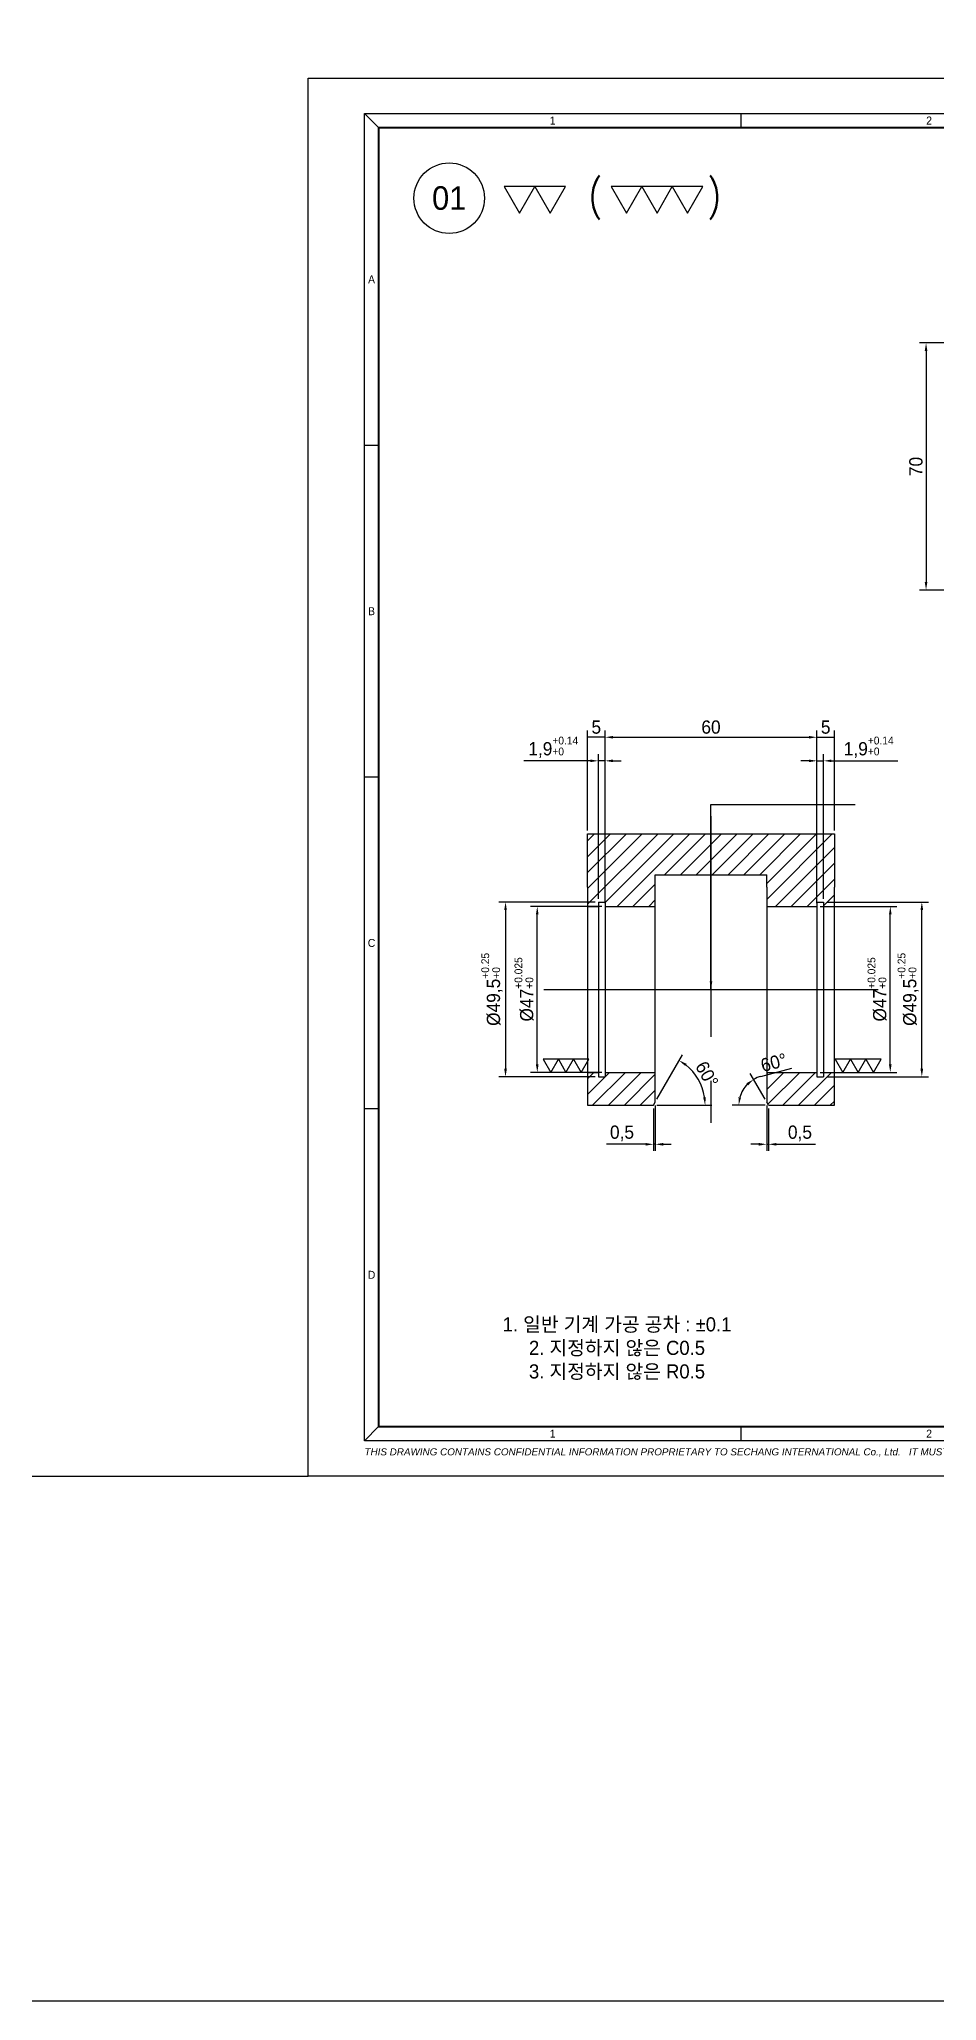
# Model space of a CAD drawing. Header units: inches. Extents: x 0 to 23821, y 0 to 11279.
# Drawn here: x 17664 to 17918, y 1770 to 2326 of the extents above; entities that cross this region are included whole.
import ezdxf
from ezdxf.enums import TextEntityAlignment as Align

# ---------------------------------------------------------------- set-up
doc = ezdxf.new("R2010")
doc.units = ezdxf.units.IN
doc.header["$LTSCALE"] = 10
doc.header["$MEASUREMENT"] = 0
for name, pattern in [('CENTER', [2, 1.25, -0.25, 0.25, -0.25]), ('HIDDEN', [0.375, 0.25, -0.125]), ('PHANTOM', [2.5, 1.25, -0.25, 0.25, -0.25, 0.25, -0.25])]:
    doc.linetypes.add(name, pattern=pattern)
doc.layers.get('Defpoints').update_dxf_attribs({"color": 8})
for name, color, linetype in [('11', 1, 'CENTER'), ('22', 2, 'HIDDEN'), ('66', 6, 'PHANTOM'), ('CENTER LINE', 1, 'CENTER'), ('T', 3, 'Continuous')]:
    doc.layers.add(name, color=color, linetype=linetype)
doc.styles.add('ROMANS', font='romans.shx', dxfattribs={"width": 0.9, "bigfont": 'whgtxt.shx'})
doc.styles.add('SCI', font='')
doc.styles.get('SCI').set_extended_font_data('Gulim')
doc.dimstyles.new('SCH', dxfattribs={"dimtxt": 2.5, "dimasz": 2, "dimexe": 1.25, "dimexo": 0.625, "dimtad": 1, "dimdec": 8, "dimtxsty": 'SCI', "dimcen": 2.5, "dimclrd": 4, "dimclre": 4, "dimclrt": 7, "dimadec": 8, "dimazin": 2, "dimtfac": 1, "dimtdec": 8, "dimtmove": 0, "dimatfit": 3, "dimfxl": 1, "dimarcsym": 0})

# ---------------------------------------------------------------- blocks, each defined once
blk = doc.blocks.new('*U638')
at = {"color": 2}
for points in [[(0, 0), (1.5, 2.6), (-1.5, 2.6)], [(3, 0), (4.5, 2.6), (1.5, 2.6)], [(10.49, 0), (11.99, 2.6), (8.99, 2.6)], [(13.49, 0), (14.99, 2.6), (11.99, 2.6)], [(16.49, 0), (17.99, 2.6), (14.99, 2.6)]]:
    blk.add_lwpolyline(points, close=True, dxfattribs=at)
at = {"color": 2, "style": 'ROMANS', "width": 0.8}
for s, p in [('(', (7.45, 1.73)), (')', (19.11, 1.73))]:
    blk.add_text(s, height=2.84, dxfattribs=at).set_placement(p, align=Align.MIDDLE_CENTER)
blk = doc.blocks.new('SECHANG TITLE')
h = blk.add_hatch(color=162)
h.dxf.hatch_style = 1
h.paths.add_polyline_path([(6.08, -25.11), (4.21, -25.11), (4.21, -27.9), (7.94, -27.9)])
h.paths.add_polyline_path([(12.06, -25.11), (10.19, -25.11), (8.33, -27.9), (12.06, -27.9)])
h.paths.add_polyline_path([(12.06, -28.1), (4.21, -28.1), (4.21, -30.89), (12.06, -30.89)])
at = {"color": 3}
for p, q in [((125, 0), (125, -33.6)), ((0, -5.6), (125, -5.6)), ((0, -33.6), (0, -5.6)), ((5.5, -11.2), (5.5, -5.6)), ((44.5, -22.4), (44.5, -5.6)), ((75.5, -11.2), (75.5, -5.6)), ((81, -11.2), (81, -5.6)), ((97.5, -11.2), (97.5, -5.6)), ((0, -11.2), (125, -11.2)), ((23.5, -11.2), (23.5, -22.4)), ((34, -22.4), (34, -11.2)), ((55, -33.6), (55, -11.2)), ((68, -33.6), (68, -11.2)), ((23.5, -14.2), (55, -14.2)), ((23.5, -16.8), (0, -16.8)), ((23.5, -18.3), (55, -18.3)), ((55, -16.8), (125, -16.8)), ((113.5, -33.6), (113.5, -16.8)), ((118.5, -22.4), (125, -16.8)), ((118.5, -33.6), (118.5, -16.8)), ((0, -22.4), (125, -22.4)), ((118.5, -28), (125, -22.4)), ((55, -28), (125, -28)), ((0, -33.6), (125, -33.6))]:
    blk.add_line(p, q, dxfattribs=at)
for p, q in [((4, -28), (4, -24.9)), ((4, -24.9), (6.19, -24.9)), ((6.19, -24.9), (8.13, -27.81)), ((10.08, -24.9), (8.13, -27.81)), ((10.08, -24.9), (12.27, -24.9)), ((12.27, -24.9), (12.27, -28)), ((4, -28), (4, -31.1)), ((4.21, -27.9), (4.21, -25.11)), ((4.21, -25.11), (6.08, -25.11)), ((7.94, -27.9), (4.21, -27.9)), ((12.06, -28.1), (4.21, -28.1)), ((4.21, -28.1), (4.21, -30.89)), ((6.08, -25.11), (7.94, -27.9)), ((10.19, -25.11), (8.33, -27.9)), ((12.06, -27.9), (8.33, -27.9)), ((10.19, -25.11), (12.06, -25.11)), ((12.06, -25.11), (12.06, -27.9)), ((12.06, -30.89), (12.06, -28.1)), ((12.27, -31.1), (12.27, -28)), ((4, -31.1), (12.27, -31.1)), ((4.21, -30.89), (12.06, -30.89))]:
    blk.add_line(p, q)
at = {"attachment_point": 5, "style": 'SCI'}
for s, insert, char_height, width in [('ITEM', (2.75, -8.4), 1.5, 5.5), ('DESCRIPTION', (25, -8.4), 1.5, 39), ('SPECIFICATION', (60, -8.4), 1.5, 31), ("Q'TY", (78.25, -8.4), 1.5, 5.5), ('MATERIAL', (89.25, -8.4), 1.5, 16.5), ('FINISH / REMARK', (111.25, -8.4), 1.5, 27.5), (' CUSTOMER', (11.75, -12.6), 1, 23.5), ('DESIGN', (28.75, -12.7), 1, 10.5), ('CHECK', (39.25, -12.7), 1, 10.5), ('APPROVE', (49.75, -12.7), 1, 10.5), ('TITLE', (61.5, -14), 1.5, 13), (' PROJECT No.', (11.75, -18.2), 1, 23.5), ('SUB SCRIPE', (61.5, -19.6), 1.5, 13), (' PAGE', (116, -19.6), 1, 5), ('{\\fGulim|b1|i0|c129|p50;\\T1.45;세창 인터내쇼날(주)}', (33.63, -26.75), 2.5, 38.7333), ('DWG No.', (61.5, -25.2), 1.5, 13), ('SCALE', (116, -25.2), 1, 5), ('{\\fGulim|b1|i0|c129|p50;\\T1.05;SECHANG INTERNATIONAL CO., LTD.}', (33.63, -29.85), 1.5, 38.7333), ('REF No.', (61.5, -30.8), 1.5, 13), ('REV', (116, -30.8), 1, 5)]:
    blk.add_mtext(s, dxfattribs=dict(at, insert=insert, char_height=char_height, width=width))
blk = doc.blocks.new('SECHANG REV')
at = {"color": 7}
blk.add_line((-52.5, 0), (-52.5, 5.5), dxfattribs=at)
at = {"color": 3}
for p, q in [((-43, 5.5), (-43, 0)), ((-28.5, 5.5), (-28.5, 0)), ((28.5, 5.5), (28.5, 0)), ((40.5, 5.5), (40.5, 0)), ((52.5, 5.5), (52.5, 0))]:
    blk.add_line(p, q, dxfattribs=at)
blk.add_line((52.5, 0), (-52.5, 0))
blk = doc.blocks.new('SECHANG A3')
at = {"color": 2}
for p, q in [((-198, 289.5), (-195, 286.5)), ((-118, 289.5), (-118, 286.5)), ((-38, 289.5), (-38, 286.5)), ((42, 289.5), (42, 286.5)), ((122, 289.5), (122, 286.5)), ((202, 289.5), (199, 286.5)), ((-195, 10.5), (-198, 7.5)), ((-118, 10.5), (-118, 7.5)), ((-38, 10.5), (-38, 7.5)), ((42, 10.5), (42, 7.5)), ((122, 10.5), (122, 7.5)), ((199, 10.5), (202, 7.5))]:
    blk.add_line(p, q, dxfattribs=at)
at = {"color": 3}
blk.add_line((94, 286.5), (199, 286.5), dxfattribs=at)
for p, q in [((-198, 219), (-195, 219)), ((199, 219), (202, 219)), ((-195, 148.5), (-198, 148.5)), ((202, 148.5), (199, 148.5)), ((-195, 78), (-198, 78)), ((202, 78), (199, 78)), ((202, 15.5), (205, 15.5))]:
    blk.add_line(p, q)
at = {"color": 1}
blk.add_lwpolyline([(-210, 297), (210, 297), (210, 0), (-210, 0)], close=True, dxfattribs=at)
at = {"color": 2}
blk.add_lwpolyline([(-198, 289.5), (202, 289.5), (202, 7.5), (-198, 7.5)], close=True, dxfattribs=at)
at = {"const_width": 0.4}
blk.add_lwpolyline([(-195, 286.5), (199, 286.5), (199, 10.5), (-195, 10.5)], close=True, dxfattribs=at)
at = {"layer": '11', "ltscale": 5}
blk.add_line((202, 11.5), (205, 11.5), dxfattribs=at)
at = {"layer": '22', "ltscale": 5}
blk.add_line((202, 13.5), (205, 13.5), dxfattribs=at)
at = {"layer": '66', "ltscale": 3}
blk.add_line((202, 9.5), (205, 9.5), dxfattribs=at)
at = {"layer": 'T'}
blk.add_line((202, 7.5), (205, 7.5), dxfattribs=at)
for name, p in [('SECHANG REV', (146.5, 281)), ('SECHANG TITLE', (74, 44.1))]:
    blk.add_blockref(name, p)
at = {"linetype": 'Continuous', "style": 'SCI'}
blk.add_text('PLOT DATE : 2023/5/31/ 3:50 오후', height=1.92, dxfattribs=at).set_placement((201.86, 4.16), align=Align.RIGHT)
at = {"color": 2, "style": 'SCI'}
for s, insert, char_height, width, attachment_point in [('1', (-158, 288), 1.7, 80, 5), ('2', (-78, 288), 1.7, 80, 5), ('3', (2, 288), 1.7, 80, 5), ('4', (82, 288), 1.7, 80, 5), ('5', (162, 288), 1.7, 80, 5), ('A', (-196.5, 254.25), 1.7, 3, 5), ('A', (200.5, 254.25), 1.7, 3, 5), ('B', (-196.5, 183.75), 1.7, 3, 5), ('B', (200.5, 183.75), 1.7, 3, 5), ('C', (-196.5, 113.25), 1.7, 3, 5), ('C', (200.5, 113.25), 1.7, 3, 5), ('D', (-196.5, 42.75), 1.7, 3, 5), ('D', (200.5, 42.75), 1.7, 3, 5), ('1. 일반 기계 가공 공차 : ±0.1\\P2. 지정하지 않은 C0.5\\P3. 지정하지 않은 R0.5', (14.98, 27.07), 3, 83.5818, 4), ('TIMING BELT CONVEYOR', (164.75, 30.1), 1.7, 45.5, 5), ('2025.04.03', (102.75, 23.75), 1.5, 10.5, 5), ('\\pi1.42726;1', (195.75, 23.1), 1.5, 3.25, 4), ('1', (-158, 9), 1.7, 80, 5), ('2', (-78, 9), 1.7, 80, 5), ('3', (2, 9), 1.7, 80, 5), ('4', (82, 9), 1.7, 80, 5), ('5', (162, 9), 1.7, 80, 5)]:
    blk.add_mtext(s, dxfattribs=dict(at, insert=insert, char_height=char_height, width=width, attachment_point=attachment_point))
at = {"char_height": 1.5, "attachment_point": 5, "style": 'SCI'}
for s, insert, width in [('REV.No', (98.75, 283.7), 9.5), ('DATE', (110.75, 283.7), 14.5), ('REVISION RECORD', (146.5, 283.7), 57), ('SIGN', (181, 283.7), 12), ('CHECK', (193, 283.7), 12)]:
    blk.add_mtext(s, dxfattribs=dict(at, insert=insert, width=width))
at = {"color": 3, "insert": (-198, 5), "char_height": 1.5, "width": 400.0238, "attachment_point": 4, "style": 'SCI'}
blk.add_mtext('{\\fArial|b0|i1|c0|p34;THIS DRAWING CONTAINS CONFIDENTIAL INFORMATION PROPRIETARY TO SECHANG INTERNATIONAL Co., Ltd.   IT MUST NOT BE REPRODUCED OR DISCLOSED TO OTHERS OR USED IN  ANY OTHER WAY IN WHOLE OR PART EXCEPT AN AUTHORIZED IN WRITING BY SECHANG INTERNATIONAL Co., Ltd.  }', dxfattribs=at)
blk = doc.blocks.new('23A$C34FA61B7')
h = blk.add_hatch()
h.set_pattern_fill('ANSI31', color=3)
h.set_pattern_definition([(45, (-1688.0784, 13.469), (-2.245064, 2.245064), [])])
h.paths.add_polyline_path([(-35, 11.6), (-35, -3.5), (-35, -9), (-31.9, -9), (-31.9, -7.75), (-30, -7.75), (-30, -9), (-15.8, -9), (-15.8, -3.5), (-15.8, 0), (0, 0), (0, 11.6)])
h.paths.add_polyline_path([(0, 11.6), (0, 0), (15.8, 0), (15.8, -3.5), (15.8, -9), (30, -9), (30, -7.75), (31.9, -7.75), (31.9, -9), (35, -9), (35, -3.5), (35, 11.6)])
h.paths.add_polyline_path([(35, -65.3), (35, -56), (31.9, -56), (31.9, -57.25), (30, -57.25), (30, -56), (15.8, -56), (15.8, -64.43), (16.3, -65.3)])
h.paths.add_polyline_path([(-30, -56), (-30, -57.25), (-31.9, -57.25), (-31.9, -56), (-35, -56), (-35, -65.3), (-16.3, -65.3), (-15.8, -64.43), (-15.8, -56)])
for p, q in [((-35, 11.6), (35, 11.6)), ((-35, -3.5), (-35, 11.6)), ((35, 11.6), (35, -3.5)), ((-15.8, -3.5), (-15.8, 0)), ((-15.8, 0), (15.8, 0)), ((15.8, -3.5), (15.8, 0)), ((-35, -3.5), (-35, -65.3)), ((-15.8, -64.43), (-15.8, -3.5)), ((15.8, -3.5), (15.8, -64.43)), ((35, -65.3), (35, -3.5)), ((-31.9, -7.75), (-31.9, -57.25)), ((-30, -7.75), (-30, -57.25)), ((30, -7.75), (30, -57.25)), ((31.9, -7.75), (31.9, -57.25)), ((-35, -65.3), (-16.3, -65.3)), ((-16.3, -65.3), (-15.8, -64.43)), ((16.3, -65.3), (15.8, -64.43)), ((16.3, -65.3), (35, -65.3))]:
    blk.add_line(p, q)
at = {"color": 7, "linetype": 'Continuous', "ltscale": 28.05}
for p, q in [((-35, -9), (-31.9, -9)), ((-31.9, -7.75), (-30, -7.75)), ((-30, -9), (-15.8, -9)), ((15.8, -9), (30, -9)), ((30, -7.75), (31.9, -7.75)), ((31.9, -9), (35, -9)), ((-35, -56), (-31.9, -56)), ((-31.9, -57.25), (-30, -57.25)), ((-30, -56), (-15.8, -56)), ((15.8, -56), (30, -56)), ((30, -57.25), (31.9, -57.25)), ((31.9, -56), (35, -56))]:
    blk.add_line(p, q, dxfattribs=at)
at = {"layer": 'CENTER LINE', "ltscale": 5}
blk.add_line((0, 16.6), (0, -70.3), dxfattribs=at)
at = {"layer": 'CENTER LINE', "ltscale": 14.2125}
blk.add_line((-47.38, -32.5), (47.38, -32.5), dxfattribs=at)
at = {"layer": 'CENTER LINE', "ltscale": 14.025}
blk.add_line((-46.75, -32.5), (46.75, -32.5), dxfattribs=at)
blk = doc.blocks.new('*D759')
at = {"color": 4, "lineweight": -2, "transparency": 16777216}
for p, q in [((17957.36, 2240.11), (17913.26, 2240.11)), ((17915.14, 2237.86), (17915.14, 2172.36)), ((17957.36, 2170.11), (17913.26, 2170.11))]:
    blk.add_line(p, q, dxfattribs=at)
at = {"color": 4, "transparency": 16777216}
for points in [[(17914.76, 2237.86), (17915.51, 2237.86), (17915.14, 2240.11)], [(17914.76, 2172.36), (17915.51, 2172.36), (17915.14, 2170.11)]]:
    blk.add_solid(points, dxfattribs=at)
at = {"layer": 'Defpoints', "color": 0, "transparency": 16777216}
for p in [(17958.29, 2240.11), (17915.14, 2170.11), (17958.29, 2170.11)]:
    blk.add_point(p, dxfattribs=at)
at = {"color": 7, "transparency": 16777216, "insert": (17912.28, 2205.11), "char_height": 3.75, "attachment_point": 5, "rotation": 90, "style": 'SCI'}
blk.add_mtext('70', dxfattribs=at)
blk = doc.blocks.new('*D1025')
at = {"color": 4, "lineweight": -2, "transparency": 16777216}
for p, q in [((17837.89, 2023.24), (17837.89, 2011.22)), ((17838.39, 2024.1), (17838.39, 2011.22)), ((17835.64, 2013.1), (17824.56, 2013.1)), ((17838.39, 2013.1), (17837.89, 2013.1)), ((17840.64, 2013.1), (17842.89, 2013.1))]:
    blk.add_line(p, q, dxfattribs=at)
at = {"color": 4, "transparency": 16777216}
for points in [[(17835.64, 2013.47), (17835.64, 2012.72), (17837.89, 2013.1)], [(17840.64, 2013.47), (17840.64, 2012.72), (17838.39, 2013.1)]]:
    blk.add_solid(points, dxfattribs=at)
at = {"layer": 'Defpoints', "color": 0, "transparency": 16777216}
for p in [(17837.89, 2024.18), (17838.39, 2025.04), (17837.89, 2013.1)]:
    blk.add_point(p, dxfattribs=at)
at = {"color": 7, "transparency": 16777216, "insert": (17828.97, 2016.19), "char_height": 3.75, "attachment_point": 5, "style": 'SCI'}
blk.add_mtext('0,5', dxfattribs=at)
blk = doc.blocks.new('*D1026')
at = {"color": 4, "lineweight": -2, "transparency": 16777216}
for p, q in [((17838.86, 2025.85), (17846.15, 2038.48)), ((17838.83, 2024.18), (17854.4, 2024.18))]:
    blk.add_line(p, q, dxfattribs=at)
blk.add_arc((17837.89, 2024.18), 14.64, 8.8135, 51.1865, dxfattribs=at)
at = {"color": 4, "transparency": 16777216}
for points in [[(17846.85, 2035.27), (17847.28, 2035.89), (17845.21, 2036.85)], [(17852.73, 2026.45), (17851.98, 2026.39), (17852.53, 2024.18)]]:
    blk.add_solid(points, dxfattribs=at)
at = {"layer": 'Defpoints', "color": 0, "transparency": 16777216}
for p in [(17851.65, 2029.18), (17819.19, 2024.18), (17837.89, 2024.18), (17837.89, 2024.18), (17838.39, 2025.04)]:
    blk.add_point(p, dxfattribs=at)
at = {"color": 7, "transparency": 16777216, "insert": (17853.04, 2032.93), "char_height": 3.75, "attachment_point": 5, "rotation": 300, "style": 'SCI'}
blk.add_mtext('60°', dxfattribs=at)
blk = doc.blocks.new('*D1027')
at = {"color": 4, "lineweight": -2, "transparency": 16777216}
for p, q in [((17869.99, 2024.1), (17869.99, 2011.22)), ((17870.49, 2023.24), (17870.49, 2011.22)), ((17867.74, 2013.1), (17865.49, 2013.1)), ((17869.99, 2013.1), (17870.49, 2013.1)), ((17872.74, 2013.1), (17883.82, 2013.1))]:
    blk.add_line(p, q, dxfattribs=at)
at = {"color": 4, "transparency": 16777216}
for points in [[(17867.74, 2013.47), (17867.74, 2012.72), (17869.99, 2013.1)], [(17872.74, 2013.47), (17872.74, 2012.72), (17870.49, 2013.1)]]:
    blk.add_solid(points, dxfattribs=at)
at = {"layer": 'Defpoints', "color": 0, "transparency": 16777216}
for p in [(17869.99, 2025.04), (17870.49, 2024.18), (17870.49, 2013.1)]:
    blk.add_point(p, dxfattribs=at)
at = {"color": 7, "transparency": 16777216, "insert": (17879.4, 2016.19), "char_height": 3.75, "attachment_point": 5, "style": 'SCI'}
blk.add_mtext('0,5', dxfattribs=at)
blk = doc.blocks.new('*D1028')
at = {"color": 4, "lineweight": -2, "transparency": 16777216}
for p, q in [((17868.35, 2032.34), (17877.06, 2034.62)), ((17869.52, 2025.85), (17865.33, 2033.11)), ((17869.55, 2024.18), (17860.17, 2024.18))]:
    blk.add_line(p, q, dxfattribs=at)
for start, end in [(135.3227, 164.6773), (104.6773, 120)]:
    blk.add_arc((17870.49, 2024.18), 8.44, start, end, dxfattribs=at)
at = {"color": 4, "transparency": 16777216}
for points in [[(17864.26, 2030.41), (17864.72, 2029.81), (17866.27, 2031.48)], [(17862.72, 2026.35), (17861.98, 2026.45), (17862.05, 2024.18)]]:
    blk.add_solid(points, dxfattribs=at)
at = {"layer": 'Defpoints', "color": 0, "transparency": 16777216}
for p in [(17862.56, 2027.06), (17869.99, 2025.04), (17870.49, 2024.18), (17870.49, 2024.18), (17889.19, 2024.18)]:
    blk.add_point(p, dxfattribs=at)
at = {"color": 7, "transparency": 16777216, "insert": (17871.98, 2036.25), "char_height": 3.75, "attachment_point": 5, "rotation": 14.6773, "style": 'SCI'}
blk.add_mtext('60°', dxfattribs=at)
blk = doc.blocks.new('*D1029')
at = {"color": 4, "lineweight": -2, "transparency": 16777216}
for p, q in [((17823.25, 2080.48), (17803.08, 2080.48)), ((17804.96, 2035.73), (17804.96, 2078.23)), ((17823.25, 2033.48), (17803.08, 2033.48))]:
    blk.add_line(p, q, dxfattribs=at)
at = {"color": 4, "transparency": 16777216}
for points in [[(17804.58, 2078.23), (17805.33, 2078.23), (17804.96, 2080.48)], [(17804.58, 2035.73), (17805.33, 2035.73), (17804.96, 2033.48)]]:
    blk.add_solid(points, dxfattribs=at)
at = {"layer": 'Defpoints', "color": 0, "transparency": 16777216}
for p in [(17804.96, 2080.48), (17824.19, 2080.48), (17824.19, 2033.48)]:
    blk.add_point(p, dxfattribs=at)
at = {"color": 7, "transparency": 16777216, "insert": (17801.24, 2056.98), "char_height": 3.75, "attachment_point": 5, "rotation": 90, "style": 'SCI'}
blk.add_mtext('%%c47{\\H0.59x;\\S+0.025^ +0;}', dxfattribs=at)
blk = doc.blocks.new('*D1030')
at = {"color": 4, "lineweight": -2, "transparency": 16777216}
for p, q in [((17821.35, 2081.73), (17794.09, 2081.73)), ((17795.97, 2079.48), (17795.97, 2034.48)), ((17821.35, 2032.23), (17794.09, 2032.23))]:
    blk.add_line(p, q, dxfattribs=at)
at = {"color": 4, "transparency": 16777216}
for points in [[(17795.59, 2079.48), (17796.34, 2079.48), (17795.97, 2081.73)], [(17795.59, 2034.48), (17796.34, 2034.48), (17795.97, 2032.23)]]:
    blk.add_solid(points, dxfattribs=at)
at = {"layer": 'Defpoints', "color": 0, "transparency": 16777216}
for p in [(17822.29, 2081.73), (17795.97, 2032.23), (17822.29, 2032.23)]:
    blk.add_point(p, dxfattribs=at)
at = {"color": 7, "transparency": 16777216, "insert": (17792.11, 2056.98), "char_height": 3.75, "attachment_point": 5, "rotation": 90, "style": 'SCI'}
blk.add_mtext('%%c49,5{\\H0.59x;\\S+0.25^ +0;}', dxfattribs=at)
blk = doc.blocks.new('*D1031')
at = {"color": 4, "lineweight": -2, "transparency": 16777216}
for p, q in [((17885.13, 2080.48), (17906.88, 2080.48)), ((17905, 2035.73), (17905, 2078.23)), ((17885.13, 2033.48), (17906.88, 2033.48))]:
    blk.add_line(p, q, dxfattribs=at)
at = {"color": 4, "transparency": 16777216}
for points in [[(17904.63, 2078.23), (17905.38, 2078.23), (17905, 2080.48)], [(17904.63, 2035.73), (17905.38, 2035.73), (17905, 2033.48)]]:
    blk.add_solid(points, dxfattribs=at)
at = {"layer": 'Defpoints', "color": 0, "transparency": 16777216}
for p in [(17884.19, 2080.48), (17905, 2080.48), (17884.19, 2033.48)]:
    blk.add_point(p, dxfattribs=at)
at = {"color": 7, "transparency": 16777216, "insert": (17901.29, 2056.98), "char_height": 3.75, "attachment_point": 5, "rotation": 90, "style": 'SCI'}
blk.add_mtext('%%c47{\\H0.59x;\\S+0.025^ +0;}', dxfattribs=at)
blk = doc.blocks.new('*D1032')
at = {"color": 4, "lineweight": -2, "transparency": 16777216}
for p, q in [((17887.03, 2081.73), (17915.81, 2081.73)), ((17913.94, 2034.48), (17913.94, 2079.48)), ((17887.03, 2032.23), (17915.81, 2032.23))]:
    blk.add_line(p, q, dxfattribs=at)
at = {"color": 4, "transparency": 16777216}
for points in [[(17913.56, 2079.48), (17914.31, 2079.48), (17913.94, 2081.73)], [(17913.56, 2034.48), (17914.31, 2034.48), (17913.94, 2032.23)]]:
    blk.add_solid(points, dxfattribs=at)
at = {"layer": 'Defpoints', "color": 0, "transparency": 16777216}
for p in [(17886.09, 2081.73), (17913.94, 2081.73), (17886.09, 2032.23)]:
    blk.add_point(p, dxfattribs=at)
at = {"color": 7, "transparency": 16777216, "insert": (17910.08, 2056.98), "char_height": 3.75, "attachment_point": 5, "rotation": 90, "style": 'SCI'}
blk.add_mtext('%%c49,5{\\H0.59x;\\S+0.25^ +0;}', dxfattribs=at)
blk = doc.blocks.new('*D1033')
at = {"color": 4, "lineweight": -2, "transparency": 16777216}
for p, q in [((17819.19, 2102.01), (17819.19, 2130.28)), ((17824.19, 2128.41), (17819.19, 2128.41)), ((17824.19, 2082.66), (17824.19, 2130.28))]:
    blk.add_line(p, q, dxfattribs=at)
at = {"layer": 'Defpoints', "color": 0, "transparency": 16777216}
for p in [(17819.19, 2128.41), (17819.19, 2101.08), (17824.19, 2081.73)]:
    blk.add_point(p, dxfattribs=at)
at = {"color": 7, "transparency": 16777216, "insert": (17821.69, 2131.26), "char_height": 3.75, "attachment_point": 5, "style": 'SCI'}
blk.add_mtext('5', dxfattribs=at)
blk = doc.blocks.new('*D760')
at = {"color": 4, "lineweight": -2, "transparency": 16777216}
for p, q in [((17824.19, 2081.41), (17824.19, 2130.28)), ((17826.44, 2128.41), (17881.94, 2128.41)), ((17884.19, 2081.41), (17884.19, 2130.28))]:
    blk.add_line(p, q, dxfattribs=at)
at = {"color": 4, "transparency": 16777216}
for points in [[(17826.44, 2128.78), (17826.44, 2128.03), (17824.19, 2128.41)], [(17881.94, 2128.78), (17881.94, 2128.03), (17884.19, 2128.41)]]:
    blk.add_solid(points, dxfattribs=at)
at = {"layer": 'Defpoints', "color": 0, "transparency": 16777216}
for p in [(17884.19, 2128.41), (17824.19, 2080.48), (17884.19, 2080.48)]:
    blk.add_point(p, dxfattribs=at)
at = {"color": 7, "transparency": 16777216, "insert": (17854.19, 2131.27), "char_height": 3.75, "attachment_point": 5, "style": 'SCI'}
blk.add_mtext('60', dxfattribs=at)
blk = doc.blocks.new('*D1034')
at = {"color": 4, "lineweight": -2, "transparency": 16777216}
for p, q in [((17884.19, 2081.41), (17884.19, 2130.28)), ((17884.19, 2128.41), (17889.19, 2128.41)), ((17889.19, 2102.01), (17889.19, 2130.28))]:
    blk.add_line(p, q, dxfattribs=at)
at = {"layer": 'Defpoints', "color": 0, "transparency": 16777216}
for p in [(17889.19, 2128.41), (17889.19, 2101.08), (17884.19, 2080.48)]:
    blk.add_point(p, dxfattribs=at)
at = {"color": 7, "transparency": 16777216, "insert": (17886.69, 2131.26), "char_height": 3.75, "attachment_point": 5, "style": 'SCI'}
blk.add_mtext('5', dxfattribs=at)
blk = doc.blocks.new('*D761')
at = {"color": 4, "lineweight": -2, "transparency": 16777216}
for p, q in [((17822.29, 2082.66), (17822.29, 2123.6)), ((17824.19, 2082.66), (17824.19, 2123.6)), ((17820.04, 2121.73), (17801.19, 2121.73)), ((17824.19, 2121.73), (17822.29, 2121.73)), ((17826.44, 2121.73), (17828.69, 2121.73))]:
    blk.add_line(p, q, dxfattribs=at)
at = {"color": 4, "transparency": 16777216}
for points in [[(17820.04, 2122.1), (17820.04, 2121.35), (17822.29, 2121.73)], [(17826.44, 2122.1), (17826.44, 2121.35), (17824.19, 2121.73)]]:
    blk.add_solid(points, dxfattribs=at)
at = {"layer": 'Defpoints', "color": 0, "transparency": 16777216}
for p in [(17822.29, 2121.73), (17822.29, 2081.73), (17824.19, 2081.73)]:
    blk.add_point(p, dxfattribs=at)
at = {"color": 7, "transparency": 16777216, "insert": (17809.49, 2125.58), "char_height": 3.75, "attachment_point": 5, "style": 'SCI'}
blk.add_mtext('1,9{\\H0.59x;\\S+0.14^ +0;}', dxfattribs=at)
blk = doc.blocks.new('*D1035')
at = {"color": 4, "lineweight": -2, "transparency": 16777216}
for p, q in [((17884.19, 2082.66), (17884.19, 2123.6)), ((17886.09, 2082.66), (17886.09, 2123.6)), ((17881.94, 2121.73), (17879.69, 2121.73)), ((17884.19, 2121.73), (17886.09, 2121.73)), ((17888.34, 2121.73), (17907.18, 2121.73))]:
    blk.add_line(p, q, dxfattribs=at)
at = {"color": 4, "transparency": 16777216}
for points in [[(17881.94, 2122.1), (17881.94, 2121.35), (17884.19, 2121.73)], [(17888.34, 2122.1), (17888.34, 2121.35), (17886.09, 2121.73)]]:
    blk.add_solid(points, dxfattribs=at)
at = {"layer": 'Defpoints', "color": 0, "transparency": 16777216}
for p in [(17886.09, 2121.73), (17884.19, 2081.73), (17886.09, 2081.73)]:
    blk.add_point(p, dxfattribs=at)
at = {"color": 7, "transparency": 16777216, "insert": (17898.89, 2125.58), "char_height": 3.75, "attachment_point": 5, "style": 'SCI'}
blk.add_mtext('1,9{\\H0.59x;\\S+0.14^ +0;}', dxfattribs=at)
blk = doc.blocks.new('*U637')
at = {"color": 2}
for points in [[(0, 0), (1.5, 2.6), (-1.5, 2.6)], [(3, 0), (4.5, 2.6), (1.5, 2.6)], [(6, 0), (7.5, 2.6), (4.5, 2.6)]]:
    blk.add_lwpolyline(points, close=True, dxfattribs=at)

msp = doc.modelspace()

# ---------------------------------------------------------------- linework, layer by layer
msp.add_lwpolyline([(16750, 1770.46366694), (23820.81798648, 1770.46366694), (23820.81798648, 2874.08069523), (16750, 2874.08069523)], close=True)
msp.add_circle((17780, 2281.11632666), 10)
at = {"layer": 'Defpoints', "color": 8}
msp.add_line((17640, 1919.11632666), (17740, 1919.11632666), dxfattribs=at)

# ---------------------------------------------------------------- block references
for name, p, xscale, yscale, zscale in [('SECHANG A3', (18020, 1919.11632666), 1.333333333333333, 1.333333333333333, 1.333333333333333), ('*U638', (17799.92292998, 2276.87907065), 2.888888888889187, 2.888888888889187, 2.888888888889187), ('*U637', (17808.76403396, 2033.47503155), 1.444444444444593, 1.444444444444593, 1.444444444444593), ('*U637', (17891.55387661, 2033.47503155), 1.444444444444593, 1.444444444444593, 1.444444444444593)]:
    msp.add_blockref(name, p, dxfattribs=dict(xscale=xscale, yscale=yscale, zscale=zscale))
msp.add_blockref('23A$C34FA61B7', (17854.18778276, 2089.47503155))

# ---------------------------------------------------------------- texts
at = {"color": 2, "attachment_point": 5, "style": 'SCI'}
for s, insert, char_height, width in [('01', (17780, 2281.11632666), 6.666666667, 20), ('1. 일반 기계 가공 공차 : ±0.1\\P2. 지정하지 않은 C0.5\\P3. 지정하지 않은 R0.5', (17827.55475624, 1955.21126417), 4, 111.4424488383)]:
    msp.add_mtext(s, dxfattribs=dict(at, insert=insert, char_height=char_height, width=width))

# ---------------------------------------------------------------- dimensions: what is measured, and where the dimension line sits
dim = msp.add_linear_dim(base=(17915.137774726, 2170.1117154396), p1=(17958.2947345555, 2240.1117154395), p2=(17958.2947345555, 2170.1117154395), angle=90, dimstyle='SCH', override={"dimscale": 1.5, "dimasz": 1.5})
dim.commit()
dim.dimension.update_dxf_attribs({"geometry": '*D759', "text_midpoint": (17912.2753413039, 2205.1117154395)})
for base, p1, p2, picture, middle in [((17822.28778276, 2121.72726207), (17824.18778276, 2081.72503155), (17822.28778276, 2081.72503155), '*D761', (17809.49024615, 2125.582064)), ((17886.08778276, 2121.72726207), (17884.18778276, 2081.72503155), (17886.08778276, 2081.72503155), '*D1035', (17898.88531938, 2125.582064))]:
    dim = msp.add_linear_dim(base=base, p1=p1, p2=p2, text='<>{\\H0.59x;\\S+0.14^ +0;}', dimstyle='SCH', override={"dimscale": 1.5, "dimasz": 1.5})
    dim.commit()
    dim.dimension.update_dxf_attribs({"geometry": picture, "text_midpoint": middle})
for base, p1, p2, picture, middle in [((17819.1877827636, 2128.4069455424), (17824.1877827636, 2081.72503155), (17819.1877827636, 2101.07503155), '*D1033', (17821.6877827636, 2131.2643856223)), ((17884.1877827636, 2128.4069455424), (17824.1877827636, 2080.47503155), (17884.1877827636, 2080.47503155), '*D760', (17854.1877827636, 2131.2668822934)), ((17889.1877827636, 2128.4069455424), (17884.1877827636, 2080.47503155), (17889.1877827636, 2101.07503155), '*D1034', (17886.6877827636, 2131.2643856223)), ((17837.88778276, 2013.09621539), (17838.38778276, 2025.04105695), (17837.88778276, 2024.17503155), '*D1025', (17828.97241991, 2016.18834256)), ((17870.48778276, 2013.09621539), (17869.98778276, 2025.04105695), (17870.48778276, 2024.17503155), '*D1027', (17879.40314561, 2016.18834256))]:
    dim = msp.add_linear_dim(base=base, p1=p1, p2=p2, dimstyle='SCH', override={"dimscale": 1.5, "dimasz": 1.5})
    dim.commit()
    dim.dimension.update_dxf_attribs({"geometry": picture, "text_midpoint": middle})
for base, p1, p2, text, picture, middle in [((17795.9663319595, 2032.22503155), (17822.2877827636, 2081.72503155), (17822.2877827636, 2032.22503155), '%%c<>{\\H0.59x;\\S+0.25^ +0;}', '*D1030', (17792.1144761006, 2056.97503155)), ((17804.9591218051, 2080.47503155), (17824.1877827636, 2033.47503155), (17824.1877827636, 2080.47503155), '%%c<>{\\H0.59x;\\S+0.025^ +0;}', '*D1029', (17801.244582857, 2056.97503155)), ((17905.0014400251, 2080.47503155), (17884.1877827636, 2033.47503155), (17884.1877827636, 2080.47503155), '%%c<>{\\H0.59x;\\S+0.025^ +0;}', '*D1031', (17901.2869010771, 2056.97503155)), ((17913.9361507787, 2081.72503155), (17886.0877827636, 2032.22503155), (17886.0877827636, 2081.72503155), '%%c<>{\\H0.59x;\\S+0.25^ +0;}', '*D1032', (17910.0842949199, 2056.97503155))]:
    dim = msp.add_linear_dim(base=base, p1=p1, p2=p2, angle=90, text=text, dimstyle='SCH', override={"dimscale": 1.5, "dimasz": 1.5})
    dim.commit()
    dim.dimension.update_dxf_attribs({"geometry": picture, "text_midpoint": middle})
for base, line1, line2, picture, middle in [((17862.5582017963, 2027.0611629922), ((17870.4877827636, 2024.17503155), (17869.9877827636, 2025.0410569537)), ((17870.4877827636, 2024.17503155), (17889.1877827636, 2024.17503155)), '*D1028', (17871.9784502303, 2036.2450135197)), ((17851.6462863597, 2029.182717327), ((17819.1877827636, 2024.17503155), (17837.8877827636, 2024.17503155)), ((17837.8877827636, 2024.17503155), (17838.3877827636, 2025.0410569537)), '*D1026', (17853.044466145, 2032.9257467802))]:
    dim = msp.add_angular_dim_2l(base=base, line1=line1, line2=line2, dimstyle='SCH', override={"dimscale": 1.5, "dimasz": 1.5})
    dim.commit()
    dim.dimension.update_dxf_attribs({"geometry": picture, "text_midpoint": middle})

# ---------------------------------------------------------------- leaders
msp.add_leader([(17854.18778276, 2056.97503155), (17854.18778276, 2109.34919834), (17895.00333942, 2109.34919834)], dimstyle='SCH', override={"dimscale": 1.5, "dimasz": 1.5, "dimgap": 0.625, "dimtad": 0})

doc.saveas('drawing.dxf')
